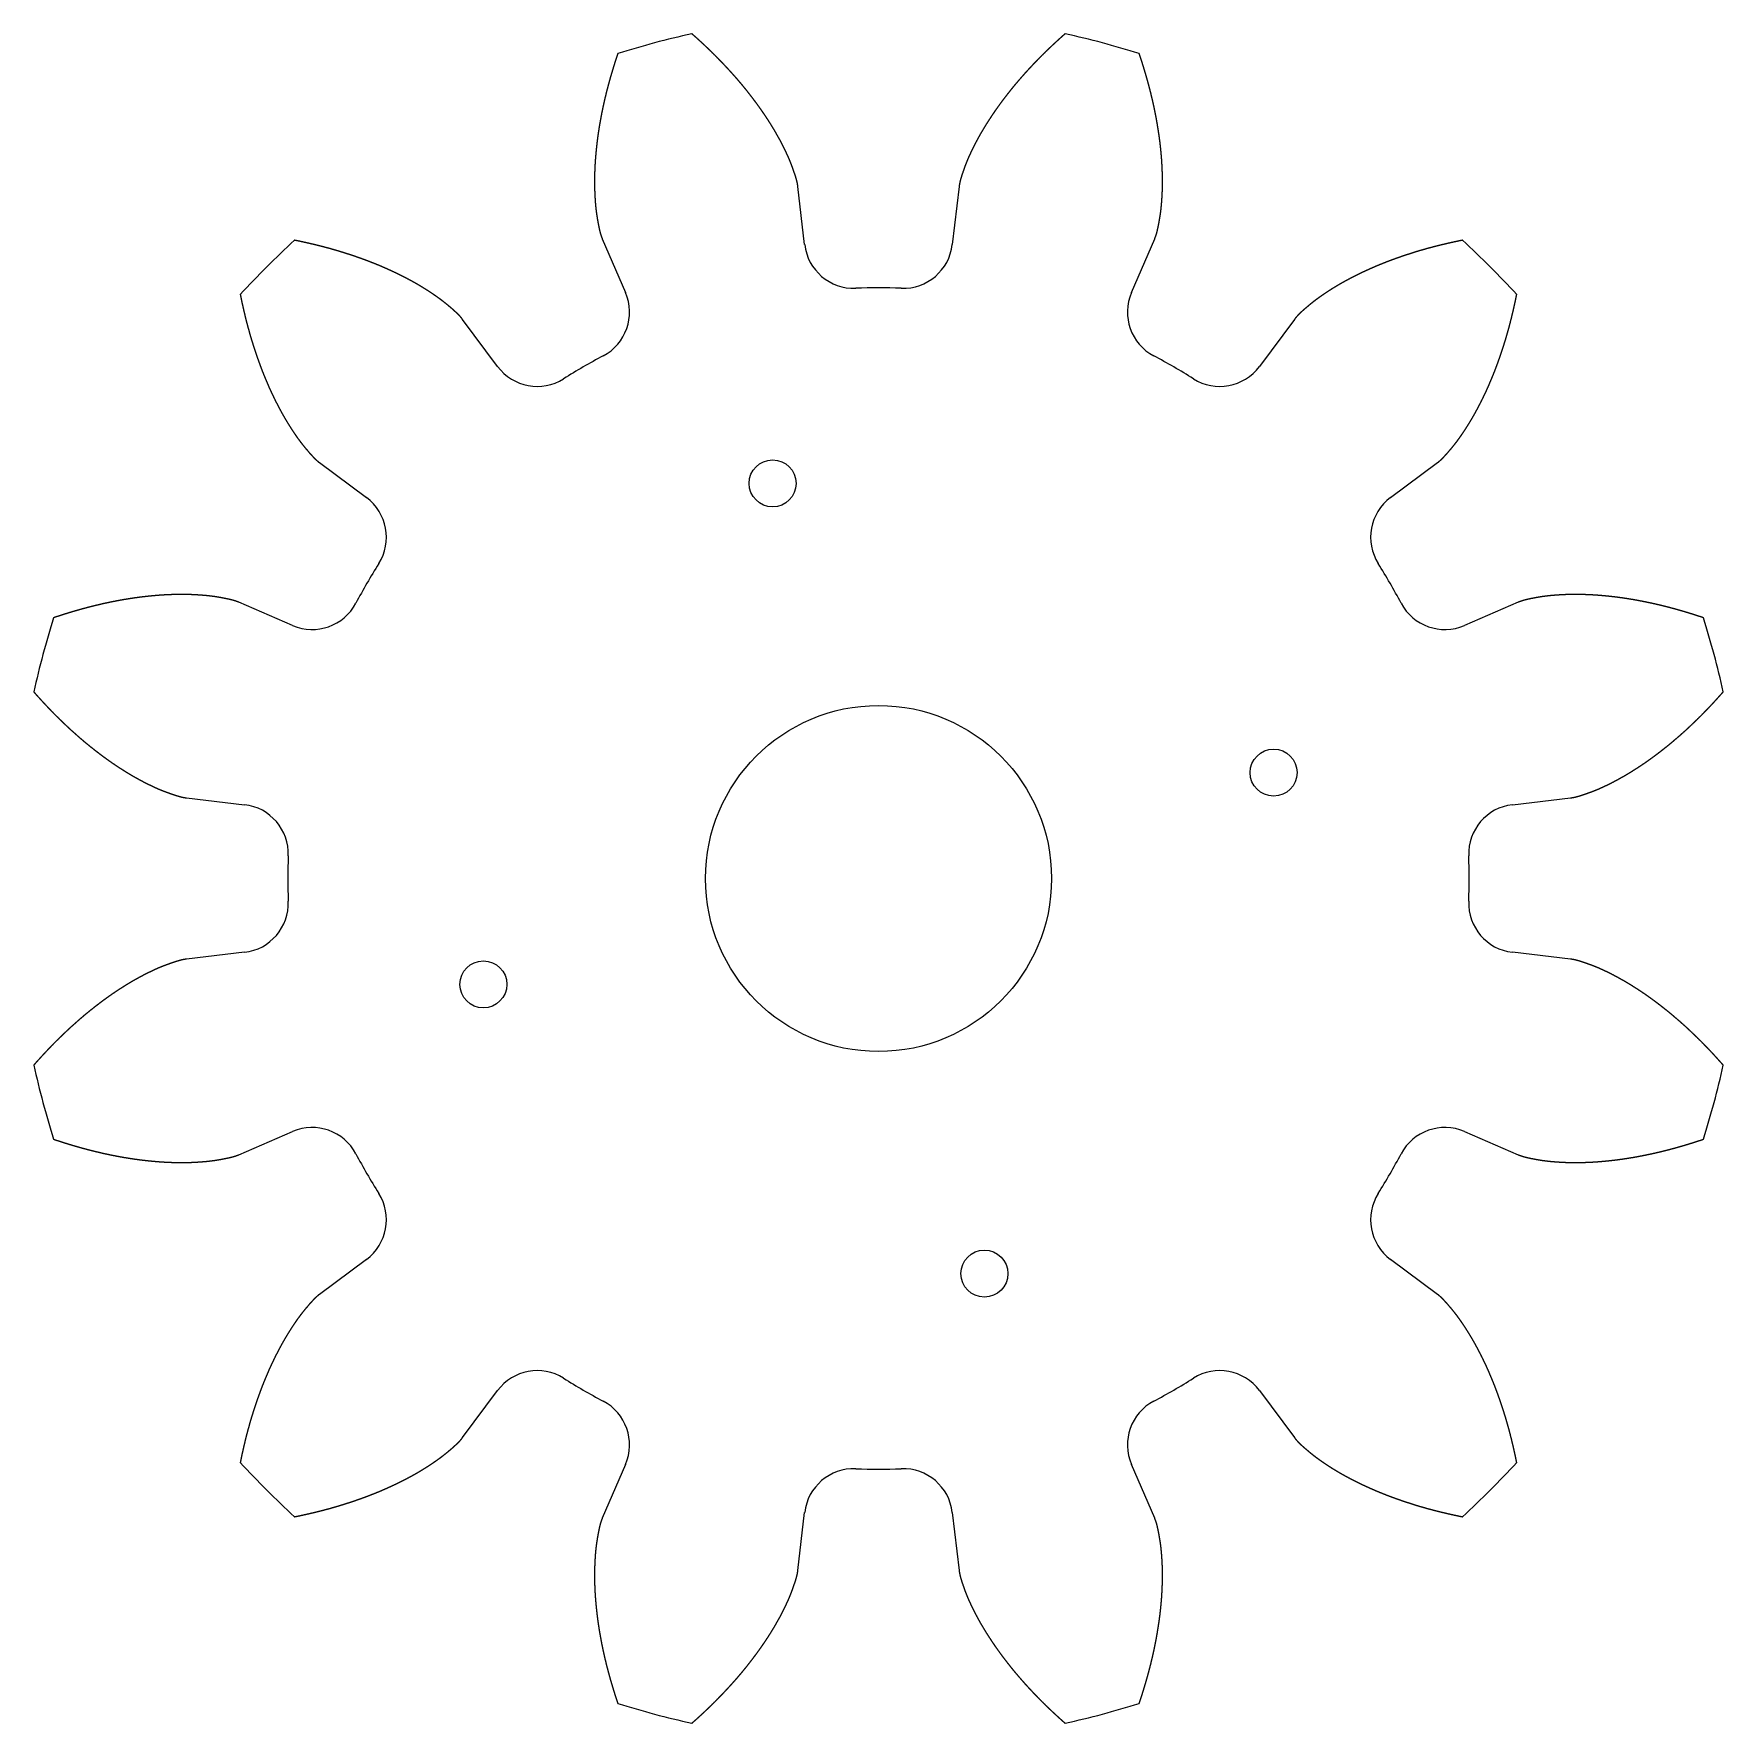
# Model space of a CAD drawing. Header units: millimetres. Extents: x -26.5 to 7.7, y 84.9 to 119.1.
import ezdxf

# ---------------------------------------------------------------- set-up
doc = ezdxf.new("R2010")
doc.units = ezdxf.units.MM
doc.layers.get('0').update_dxf_attribs({"linetype": 'CONTINUOUS'})

msp = doc.modelspace()

# ---------------------------------------------------------------- linework, layer by layer
for p, q in [((-10.872, 114.823), (-11.01, 116.001)), ((-7.747, 116.001), (-7.885, 114.823)), ((-14.966, 114.941), (-14.497, 113.852)), ((-4.26, 113.852), (-3.791, 114.941)), ((-17.083, 112.358), (-17.791, 113.309)), ((-0.965, 113.309), (-1.673, 112.358)), ((-20.687, 110.413), (-19.737, 109.705)), ((0.98, 109.705), (1.931, 110.413)), ((-21.23, 107.118), (-22.319, 107.588)), ((3.562, 107.588), (2.474, 107.118)), ((-23.379, 103.631), (-22.201, 103.493)), ((3.445, 103.493), (4.622, 103.631)), ((-22.201, 100.507), (-23.379, 100.369)), ((4.622, 100.369), (3.445, 100.507)), ((-22.319, 96.412), (-21.23, 96.882)), ((2.474, 96.882), (3.562, 96.412)), ((-19.737, 94.295), (-20.687, 93.587)), ((1.931, 93.587), (0.98, 94.295)), ((-17.791, 90.691), (-17.083, 91.642)), ((-1.673, 91.642), (-0.965, 90.691)), ((-14.497, 90.148), (-14.966, 89.059)), ((-3.791, 89.059), (-4.26, 90.148)), ((-11.01, 87.999), (-10.872, 89.177)), ((-7.885, 89.177), (-7.747, 87.999))]:
    msp.add_line(p, q)
for centre, radius in [((-11.52, 109.993), 0.475), ((-9.378, 102), 3.5), ((-1.385, 104.142), 0.475), ((-17.371, 99.858), 0.475), ((-7.236, 94.007), 0.475)]:
    msp.add_circle(centre, radius)
for centre, radius, start, end in [((-9.378, 102), 17.5, 102.4589, 107.5411), ((-9.378, 102), 17.5, 72.4589, 77.5411), ((-9.378, 102), 17.5, 132.4589, 137.5411), ((-9.378, 102), 17.5, 42.4589, 47.5411), ((-9.878, 114.94), 1, 186.6842, 272.2135), ((-8.878, 114.94), 1, 267.7865, 353.3158), ((-15.415, 113.456), 1, -62.2135, 23.3158), ((-9.378, 102), 11.949, 87.7865, 92.2135), ((-3.342, 113.456), 1, 156.6842, 242.2135), ((-9.378, 102), 11.949, 117.7865, 122.2135), ((-9.378, 102), 11.949, 57.7865, 62.2135), ((-16.281, 112.956), 1, 216.6842, 302.2135), ((-2.475, 112.956), 1, 237.7865, 323.3158), ((-20.334, 108.903), 1, -32.2135, 53.3158), ((1.578, 108.903), 1, 126.6842, 212.2135), ((-9.378, 102), 11.949, 147.7865, 152.2135), ((-9.378, 102), 11.949, 27.7865, 32.2135), ((-20.834, 108.037), 1, 246.6842, 332.2135), ((2.078, 108.037), 1, 207.7865, 293.3158), ((-9.378, 102), 17.5, 162.4589, 167.5411), ((-9.378, 102), 17.5, 12.4589, 17.5411), ((-22.318, 102.5), 1, -2.2135, 83.3158), ((3.561, 102.5), 1, 96.6842, 182.2135), ((-9.378, 102), 11.949, 177.7865, 182.2135), ((-9.378, 102), 11.949, -2.2135, 2.2135), ((-22.318, 101.5), 1, -83.3158, 2.2135), ((3.561, 101.5), 1, 177.7865, 263.3158), ((-9.378, 102), 17.5, 192.4589, 197.5411), ((-9.378, 102), 17.5, 342.4589, 347.5411), ((-20.834, 95.963), 1, 27.7865, 113.3158), ((2.078, 95.963), 1, 66.6842, 152.2135), ((-9.378, 102), 11.949, 207.7865, 212.2135), ((-9.378, 102), 11.949, 327.7865, 332.2135), ((-20.334, 95.097), 1, -53.3158, 32.2135), ((1.578, 95.097), 1, 147.7865, 233.3158), ((-16.281, 91.044), 1, 57.7865, 143.3158), ((-2.475, 91.044), 1, 36.6842, 122.2135), ((-9.378, 102), 11.949, 237.7865, 242.2135), ((-9.378, 102), 11.949, 297.7865, 302.2135), ((-15.415, 90.544), 1, -23.3158, 62.2135), ((-3.342, 90.544), 1, 117.7865, 203.3158), ((-9.378, 102), 17.5, 222.4589, 227.5411), ((-9.878, 89.06), 1, 87.7865, 173.3158), ((-9.378, 102), 11.949, 267.7865, 272.2135), ((-8.878, 89.06), 1, 6.6842, 92.2135), ((-9.378, 102), 17.5, 312.4589, 317.5411), ((-9.378, 102), 17.5, 252.4589, 257.5411), ((-9.378, 102), 17.5, 282.4589, 287.5411)]:
    msp.add_arc(centre, radius, start, end)
for points in [[(-11.01, 116.001), (-11.011, 116.011), (-11.013, 116.031), (-11.018, 116.061), (-11.027, 116.1), (-11.04, 116.149), (-11.054, 116.198), (-11.07, 116.247), (-11.087, 116.295), (-11.104, 116.343), (-11.121, 116.392), (-11.139, 116.44), (-11.157, 116.488), (-11.177, 116.536), (-11.197, 116.583), (-11.218, 116.631), (-11.24, 116.678), (-11.263, 116.725), (-11.286, 116.772), (-11.309, 116.819), (-11.333, 116.866), (-11.357, 116.912), (-11.382, 116.959), (-11.408, 117.005), (-11.434, 117.051), (-11.46, 117.097), (-11.487, 117.143), (-11.515, 117.189), (-11.543, 117.235), (-11.571, 117.28), (-11.6, 117.325), (-11.629, 117.37), (-11.659, 117.415), (-11.689, 117.46), (-11.72, 117.505), (-11.751, 117.55), (-11.782, 117.594), (-11.814, 117.638), (-11.846, 117.682), (-11.879, 117.726), (-11.912, 117.77), (-11.945, 117.814), (-11.979, 117.857), (-12.013, 117.901), (-12.047, 117.944), (-12.082, 117.987), (-12.118, 118.03), (-12.153, 118.073), (-12.189, 118.115), (-12.226, 118.158), (-12.262, 118.2), (-12.299, 118.242), (-12.337, 118.284), (-12.374, 118.326), (-12.413, 118.367), (-12.451, 118.409), (-12.49, 118.45), (-12.529, 118.491), (-12.568, 118.532), (-12.608, 118.573), (-12.648, 118.614), (-12.689, 118.654), (-12.729, 118.694), (-12.77, 118.735), (-12.812, 118.775), (-12.853, 118.814), (-12.895, 118.854), (-12.938, 118.893), (-12.98, 118.933), (-13.023, 118.972), (-13.066, 119.011), (-13.101, 119.042), (-13.127, 119.065), (-13.145, 119.08), (-13.154, 119.088)], [(-5.603, 119.088), (-5.612, 119.08), (-5.629, 119.065), (-5.655, 119.042), (-5.69, 119.011), (-5.733, 118.972), (-5.776, 118.933), (-5.819, 118.893), (-5.861, 118.854), (-5.903, 118.814), (-5.945, 118.775), (-5.986, 118.735), (-6.027, 118.694), (-6.068, 118.654), (-6.108, 118.614), (-6.148, 118.573), (-6.188, 118.532), (-6.228, 118.491), (-6.267, 118.45), (-6.305, 118.409), (-6.344, 118.367), (-6.382, 118.326), (-6.42, 118.284), (-6.457, 118.242), (-6.494, 118.2), (-6.531, 118.158), (-6.567, 118.115), (-6.603, 118.073), (-6.639, 118.03), (-6.674, 117.987), (-6.709, 117.944), (-6.743, 117.901), (-6.778, 117.857), (-6.811, 117.814), (-6.845, 117.77), (-6.878, 117.726), (-6.91, 117.682), (-6.943, 117.638), (-6.974, 117.594), (-7.006, 117.55), (-7.037, 117.505), (-7.067, 117.46), (-7.097, 117.415), (-7.127, 117.37), (-7.156, 117.325), (-7.185, 117.28), (-7.214, 117.235), (-7.242, 117.189), (-7.269, 117.143), (-7.296, 117.097), (-7.323, 117.051), (-7.349, 117.005), (-7.374, 116.959), (-7.399, 116.912), (-7.423, 116.866), (-7.447, 116.819), (-7.471, 116.772), (-7.494, 116.725), (-7.516, 116.678), (-7.538, 116.631), (-7.559, 116.583), (-7.58, 116.536), (-7.599, 116.488), (-7.618, 116.44), (-7.636, 116.392), (-7.653, 116.343), (-7.67, 116.295), (-7.686, 116.247), (-7.702, 116.198), (-7.717, 116.149), (-7.73, 116.1), (-7.738, 116.061), (-7.743, 116.031), (-7.746, 116.011), (-7.747, 116.001)], [(-14.653, 118.686), (-14.656, 118.675), (-14.664, 118.653), (-14.675, 118.62), (-14.69, 118.576), (-14.708, 118.52), (-14.725, 118.465), (-14.742, 118.41), (-14.759, 118.354), (-14.776, 118.299), (-14.792, 118.244), (-14.808, 118.189), (-14.823, 118.133), (-14.839, 118.078), (-14.853, 118.023), (-14.868, 117.968), (-14.882, 117.912), (-14.895, 117.857), (-14.909, 117.802), (-14.922, 117.747), (-14.934, 117.692), (-14.946, 117.637), (-14.958, 117.582), (-14.97, 117.527), (-14.981, 117.472), (-14.991, 117.417), (-15.001, 117.362), (-15.011, 117.307), (-15.021, 117.252), (-15.03, 117.197), (-15.039, 117.143), (-15.047, 117.088), (-15.055, 117.033), (-15.062, 116.979), (-15.069, 116.924), (-15.076, 116.87), (-15.082, 116.815), (-15.088, 116.761), (-15.093, 116.707), (-15.098, 116.653), (-15.103, 116.598), (-15.107, 116.544), (-15.111, 116.491), (-15.114, 116.437), (-15.117, 116.383), (-15.119, 116.329), (-15.121, 116.276), (-15.122, 116.222), (-15.123, 116.169), (-15.124, 116.116), (-15.124, 116.063), (-15.123, 116.01), (-15.122, 115.957), (-15.12, 115.904), (-15.118, 115.851), (-15.116, 115.799), (-15.112, 115.747), (-15.109, 115.695), (-15.105, 115.642), (-15.1, 115.591), (-15.094, 115.539), (-15.088, 115.488), (-15.081, 115.436), (-15.073, 115.385), (-15.065, 115.335), (-15.056, 115.284), (-15.046, 115.234), (-15.036, 115.184), (-15.026, 115.134), (-15.014, 115.084), (-15.001, 115.035), (-14.988, 114.997), (-14.978, 114.969), (-14.97, 114.95), (-14.966, 114.941)], [(-3.791, 114.941), (-3.787, 114.95), (-3.779, 114.969), (-3.768, 114.997), (-3.756, 115.035), (-3.742, 115.084), (-3.731, 115.134), (-3.72, 115.184), (-3.71, 115.234), (-3.701, 115.284), (-3.692, 115.335), (-3.683, 115.385), (-3.675, 115.436), (-3.668, 115.488), (-3.662, 115.539), (-3.657, 115.591), (-3.652, 115.642), (-3.648, 115.695), (-3.644, 115.747), (-3.641, 115.799), (-3.638, 115.851), (-3.636, 115.904), (-3.634, 115.957), (-3.633, 116.01), (-3.633, 116.063), (-3.633, 116.116), (-3.633, 116.169), (-3.634, 116.222), (-3.636, 116.276), (-3.637, 116.329), (-3.64, 116.383), (-3.642, 116.437), (-3.646, 116.491), (-3.649, 116.544), (-3.653, 116.598), (-3.658, 116.653), (-3.663, 116.707), (-3.668, 116.761), (-3.674, 116.815), (-3.68, 116.87), (-3.687, 116.924), (-3.694, 116.979), (-3.702, 117.033), (-3.71, 117.088), (-3.718, 117.143), (-3.727, 117.197), (-3.736, 117.252), (-3.745, 117.307), (-3.755, 117.362), (-3.765, 117.417), (-3.776, 117.472), (-3.787, 117.527), (-3.798, 117.582), (-3.81, 117.637), (-3.822, 117.692), (-3.835, 117.747), (-3.848, 117.802), (-3.861, 117.857), (-3.875, 117.912), (-3.889, 117.968), (-3.903, 118.023), (-3.918, 118.078), (-3.933, 118.133), (-3.949, 118.189), (-3.964, 118.244), (-3.981, 118.299), (-3.997, 118.354), (-4.014, 118.41), (-4.031, 118.465), (-4.049, 118.52), (-4.067, 118.576), (-4.082, 118.62), (-4.093, 118.653), (-4.1, 118.675), (-4.104, 118.686)], [(-17.791, 113.309), (-17.797, 113.317), (-17.81, 113.333), (-17.829, 113.357), (-17.856, 113.387), (-17.892, 113.423), (-17.929, 113.458), (-17.967, 113.492), (-18.005, 113.526), (-18.044, 113.559), (-18.083, 113.592), (-18.123, 113.625), (-18.163, 113.657), (-18.204, 113.689), (-18.245, 113.72), (-18.287, 113.75), (-18.33, 113.78), (-18.373, 113.81), (-18.416, 113.839), (-18.46, 113.868), (-18.504, 113.897), (-18.548, 113.925), (-18.593, 113.953), (-18.638, 113.98), (-18.684, 114.007), (-18.73, 114.034), (-18.776, 114.06), (-18.823, 114.086), (-18.87, 114.111), (-18.917, 114.136), (-18.965, 114.161), (-19.013, 114.186), (-19.061, 114.21), (-19.11, 114.234), (-19.159, 114.257), (-19.208, 114.28), (-19.257, 114.303), (-19.307, 114.325), (-19.357, 114.347), (-19.407, 114.369), (-19.457, 114.391), (-19.508, 114.412), (-19.559, 114.433), (-19.61, 114.453), (-19.662, 114.473), (-19.714, 114.493), (-19.766, 114.513), (-19.818, 114.532), (-19.87, 114.551), (-19.923, 114.569), (-19.976, 114.588), (-20.029, 114.606), (-20.082, 114.623), (-20.136, 114.64), (-20.19, 114.657), (-20.244, 114.674), (-20.298, 114.691), (-20.352, 114.707), (-20.407, 114.722), (-20.462, 114.738), (-20.517, 114.753), (-20.572, 114.768), (-20.628, 114.782), (-20.683, 114.797), (-20.739, 114.81), (-20.795, 114.824), (-20.851, 114.837), (-20.907, 114.85), (-20.964, 114.863), (-21.021, 114.876), (-21.077, 114.888), (-21.123, 114.897), (-21.157, 114.904), (-21.18, 114.909), (-21.192, 114.911)], [(2.435, 114.911), (2.424, 114.909), (2.401, 114.904), (2.367, 114.897), (2.321, 114.888), (2.264, 114.876), (2.207, 114.863), (2.151, 114.85), (2.095, 114.837), (2.038, 114.824), (1.982, 114.81), (1.927, 114.797), (1.871, 114.782), (1.816, 114.768), (1.76, 114.753), (1.705, 114.738), (1.651, 114.722), (1.596, 114.707), (1.542, 114.691), (1.487, 114.674), (1.433, 114.657), (1.38, 114.64), (1.326, 114.623), (1.273, 114.606), (1.219, 114.588), (1.167, 114.569), (1.114, 114.551), (1.061, 114.532), (1.009, 114.513), (0.957, 114.493), (0.905, 114.473), (0.854, 114.453), (0.803, 114.433), (0.752, 114.412), (0.701, 114.391), (0.65, 114.369), (0.6, 114.347), (0.55, 114.325), (0.501, 114.303), (0.451, 114.28), (0.402, 114.257), (0.353, 114.234), (0.305, 114.21), (0.256, 114.186), (0.209, 114.161), (0.161, 114.136), (0.114, 114.111), (0.067, 114.086), (0.02, 114.06), (-0.026, 114.034), (-0.072, 114.007), (-0.118, 113.98), (-0.163, 113.953), (-0.208, 113.925), (-0.252, 113.897), (-0.297, 113.868), (-0.34, 113.839), (-0.384, 113.81), (-0.427, 113.78), (-0.469, 113.75), (-0.511, 113.72), (-0.553, 113.689), (-0.594, 113.657), (-0.634, 113.625), (-0.673, 113.592), (-0.712, 113.559), (-0.751, 113.526), (-0.79, 113.492), (-0.828, 113.458), (-0.865, 113.423), (-0.9, 113.387), (-0.927, 113.357), (-0.947, 113.333), (-0.959, 113.317), (-0.965, 113.309)], [(-22.289, 113.814), (-22.287, 113.802), (-22.282, 113.779), (-22.275, 113.745), (-22.266, 113.699), (-22.254, 113.642), (-22.241, 113.586), (-22.229, 113.529), (-22.216, 113.473), (-22.202, 113.417), (-22.189, 113.361), (-22.175, 113.305), (-22.161, 113.249), (-22.146, 113.194), (-22.131, 113.139), (-22.116, 113.084), (-22.101, 113.029), (-22.085, 112.974), (-22.069, 112.92), (-22.052, 112.866), (-22.036, 112.812), (-22.019, 112.758), (-22.001, 112.704), (-21.984, 112.651), (-21.966, 112.598), (-21.948, 112.545), (-21.929, 112.492), (-21.91, 112.44), (-21.891, 112.387), (-21.871, 112.335), (-21.852, 112.284), (-21.831, 112.232), (-21.811, 112.181), (-21.79, 112.13), (-21.769, 112.079), (-21.747, 112.029), (-21.726, 111.978), (-21.704, 111.928), (-21.681, 111.879), (-21.658, 111.829), (-21.635, 111.78), (-21.612, 111.731), (-21.588, 111.683), (-21.564, 111.635), (-21.539, 111.587), (-21.515, 111.539), (-21.489, 111.492), (-21.464, 111.445), (-21.438, 111.398), (-21.412, 111.352), (-21.385, 111.306), (-21.358, 111.26), (-21.331, 111.215), (-21.303, 111.17), (-21.275, 111.126), (-21.246, 111.082), (-21.217, 111.038), (-21.188, 110.995), (-21.159, 110.952), (-21.129, 110.909), (-21.098, 110.867), (-21.067, 110.826), (-21.035, 110.785), (-21.003, 110.745), (-20.97, 110.705), (-20.937, 110.666), (-20.904, 110.627), (-20.87, 110.589), (-20.836, 110.551), (-20.801, 110.514), (-20.765, 110.478), (-20.735, 110.451), (-20.712, 110.432), (-20.696, 110.419), (-20.687, 110.413)], [(1.931, 110.413), (1.939, 110.419), (1.955, 110.432), (1.979, 110.451), (2.009, 110.478), (2.045, 110.514), (2.079, 110.551), (2.114, 110.589), (2.147, 110.627), (2.181, 110.666), (2.214, 110.705), (2.247, 110.745), (2.279, 110.785), (2.311, 110.826), (2.342, 110.867), (2.372, 110.909), (2.402, 110.952), (2.432, 110.995), (2.461, 111.038), (2.49, 111.082), (2.518, 111.126), (2.547, 111.17), (2.574, 111.215), (2.602, 111.26), (2.629, 111.306), (2.655, 111.352), (2.682, 111.398), (2.707, 111.445), (2.733, 111.492), (2.758, 111.539), (2.783, 111.587), (2.807, 111.635), (2.832, 111.683), (2.855, 111.731), (2.879, 111.78), (2.902, 111.829), (2.925, 111.879), (2.947, 111.928), (2.969, 111.978), (2.991, 112.029), (3.012, 112.079), (3.034, 112.13), (3.054, 112.181), (3.075, 112.232), (3.095, 112.284), (3.115, 112.335), (3.134, 112.387), (3.154, 112.44), (3.173, 112.492), (3.191, 112.545), (3.209, 112.598), (3.227, 112.651), (3.245, 112.704), (3.262, 112.758), (3.279, 112.812), (3.296, 112.866), (3.312, 112.92), (3.328, 112.974), (3.344, 113.029), (3.36, 113.084), (3.375, 113.139), (3.39, 113.194), (3.404, 113.249), (3.418, 113.305), (3.432, 113.361), (3.446, 113.417), (3.459, 113.473), (3.472, 113.529), (3.485, 113.586), (3.497, 113.642), (3.509, 113.699), (3.519, 113.745), (3.526, 113.779), (3.53, 113.802), (3.533, 113.814)], [(-22.319, 107.588), (-22.328, 107.592), (-22.347, 107.599), (-22.375, 107.61), (-22.414, 107.622), (-22.463, 107.636), (-22.512, 107.647), (-22.562, 107.658), (-22.612, 107.668), (-22.663, 107.677), (-22.713, 107.687), (-22.764, 107.695), (-22.815, 107.703), (-22.866, 107.71), (-22.917, 107.716), (-22.969, 107.722), (-23.021, 107.726), (-23.073, 107.73), (-23.125, 107.734), (-23.177, 107.737), (-23.23, 107.74), (-23.282, 107.742), (-23.335, 107.744), (-23.388, 107.745), (-23.441, 107.745), (-23.494, 107.745), (-23.547, 107.745), (-23.601, 107.744), (-23.654, 107.743), (-23.708, 107.741), (-23.761, 107.738), (-23.815, 107.736), (-23.869, 107.733), (-23.923, 107.729), (-23.977, 107.725), (-24.031, 107.72), (-24.085, 107.715), (-24.139, 107.71), (-24.194, 107.704), (-24.248, 107.698), (-24.302, 107.691), (-24.357, 107.684), (-24.411, 107.677), (-24.466, 107.669), (-24.521, 107.66), (-24.575, 107.652), (-24.63, 107.643), (-24.685, 107.633), (-24.74, 107.623), (-24.795, 107.613), (-24.85, 107.602), (-24.905, 107.591), (-24.96, 107.58), (-25.015, 107.568), (-25.07, 107.556), (-25.125, 107.543), (-25.18, 107.53), (-25.235, 107.517), (-25.291, 107.503), (-25.346, 107.489), (-25.401, 107.475), (-25.456, 107.46), (-25.512, 107.445), (-25.567, 107.43), (-25.622, 107.414), (-25.677, 107.398), (-25.733, 107.381), (-25.788, 107.364), (-25.843, 107.347), (-25.899, 107.329), (-25.954, 107.311), (-25.998, 107.297), (-26.031, 107.286), (-26.053, 107.278), (-26.064, 107.274)], [(7.308, 107.274), (7.297, 107.278), (7.275, 107.286), (7.242, 107.297), (7.197, 107.311), (7.142, 107.329), (7.087, 107.347), (7.032, 107.364), (6.976, 107.381), (6.921, 107.398), (6.866, 107.414), (6.81, 107.43), (6.755, 107.445), (6.7, 107.46), (6.645, 107.475), (6.589, 107.489), (6.534, 107.503), (6.479, 107.517), (6.424, 107.53), (6.369, 107.543), (6.314, 107.556), (6.258, 107.568), (6.203, 107.58), (6.148, 107.591), (6.093, 107.602), (6.038, 107.613), (5.984, 107.623), (5.929, 107.633), (5.874, 107.643), (5.819, 107.652), (5.764, 107.66), (5.71, 107.669), (5.655, 107.677), (5.6, 107.684), (5.546, 107.691), (5.491, 107.698), (5.437, 107.704), (5.383, 107.71), (5.329, 107.715), (5.274, 107.72), (5.22, 107.725), (5.166, 107.729), (5.112, 107.733), (5.059, 107.736), (5.005, 107.738), (4.951, 107.741), (4.898, 107.743), (4.844, 107.744), (4.791, 107.745), (4.738, 107.745), (4.684, 107.745), (4.631, 107.745), (4.579, 107.744), (4.526, 107.742), (4.473, 107.74), (4.421, 107.737), (4.368, 107.734), (4.316, 107.73), (4.264, 107.726), (4.212, 107.722), (4.161, 107.716), (4.109, 107.71), (4.058, 107.703), (4.007, 107.695), (3.957, 107.687), (3.906, 107.677), (3.856, 107.668), (3.806, 107.658), (3.756, 107.647), (3.706, 107.636), (3.657, 107.622), (3.619, 107.61), (3.59, 107.599), (3.572, 107.592), (3.562, 107.588)], [(-26.466, 105.775), (-26.458, 105.767), (-26.443, 105.749), (-26.42, 105.723), (-26.389, 105.688), (-26.35, 105.645), (-26.311, 105.602), (-26.272, 105.559), (-26.232, 105.517), (-26.193, 105.475), (-26.153, 105.433), (-26.113, 105.392), (-26.073, 105.351), (-26.032, 105.31), (-25.992, 105.27), (-25.951, 105.23), (-25.911, 105.19), (-25.87, 105.151), (-25.828, 105.112), (-25.787, 105.073), (-25.746, 105.034), (-25.704, 104.996), (-25.662, 104.959), (-25.62, 104.921), (-25.578, 104.884), (-25.536, 104.847), (-25.494, 104.811), (-25.451, 104.775), (-25.408, 104.739), (-25.365, 104.704), (-25.322, 104.669), (-25.279, 104.635), (-25.236, 104.601), (-25.192, 104.567), (-25.148, 104.533), (-25.105, 104.5), (-25.061, 104.468), (-25.017, 104.436), (-24.972, 104.404), (-24.928, 104.372), (-24.883, 104.341), (-24.839, 104.311), (-24.794, 104.281), (-24.749, 104.251), (-24.703, 104.222), (-24.658, 104.193), (-24.613, 104.165), (-24.567, 104.137), (-24.521, 104.109), (-24.476, 104.082), (-24.43, 104.056), (-24.383, 104.03), (-24.337, 104.004), (-24.291, 103.979), (-24.244, 103.955), (-24.197, 103.931), (-24.15, 103.907), (-24.103, 103.885), (-24.056, 103.862), (-24.009, 103.84), (-23.961, 103.819), (-23.914, 103.799), (-23.866, 103.779), (-23.818, 103.761), (-23.77, 103.743), (-23.722, 103.725), (-23.673, 103.709), (-23.625, 103.692), (-23.576, 103.676), (-23.528, 103.662), (-23.479, 103.649), (-23.439, 103.64), (-23.409, 103.635), (-23.389, 103.633), (-23.379, 103.631)], [(4.622, 103.631), (4.633, 103.633), (4.653, 103.635), (4.683, 103.64), (4.722, 103.649), (4.771, 103.662), (4.82, 103.676), (4.868, 103.692), (4.917, 103.709), (4.965, 103.725), (5.013, 103.743), (5.062, 103.761), (5.11, 103.779), (5.157, 103.799), (5.205, 103.819), (5.252, 103.84), (5.3, 103.862), (5.347, 103.885), (5.394, 103.907), (5.441, 103.931), (5.487, 103.955), (5.534, 103.979), (5.581, 104.004), (5.627, 104.03), (5.673, 104.056), (5.719, 104.082), (5.765, 104.109), (5.811, 104.137), (5.856, 104.165), (5.902, 104.193), (5.947, 104.222), (5.992, 104.251), (6.037, 104.281), (6.082, 104.311), (6.127, 104.341), (6.171, 104.372), (6.216, 104.404), (6.26, 104.436), (6.304, 104.468), (6.348, 104.5), (6.392, 104.533), (6.436, 104.567), (6.479, 104.601), (6.523, 104.635), (6.566, 104.669), (6.609, 104.704), (6.652, 104.739), (6.694, 104.775), (6.737, 104.811), (6.779, 104.847), (6.822, 104.884), (6.864, 104.921), (6.906, 104.959), (6.948, 104.996), (6.989, 105.034), (7.031, 105.073), (7.072, 105.112), (7.113, 105.151), (7.154, 105.19), (7.195, 105.23), (7.235, 105.27), (7.276, 105.31), (7.316, 105.351), (7.356, 105.392), (7.396, 105.433), (7.436, 105.475), (7.476, 105.517), (7.515, 105.559), (7.554, 105.602), (7.594, 105.645), (7.632, 105.688), (7.663, 105.723), (7.687, 105.749), (7.702, 105.767), (7.71, 105.775)], [(-23.379, 100.369), (-23.389, 100.367), (-23.409, 100.365), (-23.439, 100.36), (-23.479, 100.351), (-23.528, 100.338), (-23.576, 100.324), (-23.625, 100.308), (-23.673, 100.291), (-23.722, 100.275), (-23.77, 100.257), (-23.818, 100.239), (-23.866, 100.221), (-23.914, 100.201), (-23.961, 100.181), (-24.009, 100.16), (-24.056, 100.138), (-24.103, 100.115), (-24.15, 100.093), (-24.197, 100.069), (-24.244, 100.045), (-24.291, 100.021), (-24.337, 99.996), (-24.383, 99.97), (-24.43, 99.944), (-24.476, 99.918), (-24.521, 99.891), (-24.567, 99.863), (-24.613, 99.835), (-24.658, 99.807), (-24.703, 99.778), (-24.749, 99.749), (-24.794, 99.719), (-24.839, 99.689), (-24.883, 99.659), (-24.928, 99.628), (-24.972, 99.596), (-25.017, 99.564), (-25.061, 99.532), (-25.105, 99.5), (-25.148, 99.467), (-25.192, 99.433), (-25.236, 99.399), (-25.279, 99.365), (-25.322, 99.331), (-25.365, 99.296), (-25.408, 99.261), (-25.451, 99.225), (-25.494, 99.189), (-25.536, 99.153), (-25.578, 99.116), (-25.62, 99.079), (-25.662, 99.041), (-25.704, 99.004), (-25.746, 98.966), (-25.787, 98.927), (-25.828, 98.888), (-25.87, 98.849), (-25.911, 98.81), (-25.951, 98.77), (-25.992, 98.73), (-26.032, 98.69), (-26.073, 98.649), (-26.113, 98.608), (-26.153, 98.567), (-26.193, 98.525), (-26.232, 98.483), (-26.272, 98.441), (-26.311, 98.398), (-26.35, 98.355), (-26.389, 98.312), (-26.42, 98.277), (-26.443, 98.251), (-26.458, 98.233), (-26.466, 98.225)], [(7.71, 98.225), (7.702, 98.233), (7.687, 98.251), (7.663, 98.277), (7.632, 98.312), (7.594, 98.355), (7.554, 98.398), (7.515, 98.441), (7.476, 98.483), (7.436, 98.525), (7.396, 98.567), (7.356, 98.608), (7.316, 98.649), (7.276, 98.69), (7.235, 98.73), (7.195, 98.77), (7.154, 98.81), (7.113, 98.849), (7.072, 98.888), (7.031, 98.927), (6.989, 98.966), (6.948, 99.004), (6.906, 99.041), (6.864, 99.079), (6.822, 99.116), (6.779, 99.153), (6.737, 99.189), (6.694, 99.225), (6.652, 99.261), (6.609, 99.296), (6.566, 99.331), (6.523, 99.365), (6.479, 99.399), (6.436, 99.433), (6.392, 99.467), (6.348, 99.5), (6.304, 99.532), (6.26, 99.564), (6.216, 99.596), (6.171, 99.628), (6.127, 99.659), (6.082, 99.689), (6.037, 99.719), (5.992, 99.749), (5.947, 99.778), (5.902, 99.807), (5.856, 99.835), (5.811, 99.863), (5.765, 99.891), (5.719, 99.918), (5.673, 99.944), (5.627, 99.97), (5.581, 99.996), (5.534, 100.021), (5.487, 100.045), (5.441, 100.069), (5.394, 100.093), (5.347, 100.115), (5.3, 100.138), (5.252, 100.16), (5.205, 100.181), (5.157, 100.201), (5.11, 100.221), (5.062, 100.239), (5.013, 100.257), (4.965, 100.275), (4.917, 100.291), (4.868, 100.308), (4.82, 100.324), (4.771, 100.338), (4.722, 100.351), (4.683, 100.36), (4.653, 100.365), (4.633, 100.367), (4.622, 100.369)], [(-26.064, 96.726), (-26.053, 96.722), (-26.031, 96.714), (-25.998, 96.703), (-25.954, 96.689), (-25.899, 96.671), (-25.843, 96.653), (-25.788, 96.636), (-25.733, 96.619), (-25.677, 96.602), (-25.622, 96.586), (-25.567, 96.57), (-25.512, 96.555), (-25.456, 96.54), (-25.401, 96.525), (-25.346, 96.511), (-25.291, 96.497), (-25.235, 96.483), (-25.18, 96.47), (-25.125, 96.457), (-25.07, 96.444), (-25.015, 96.432), (-24.96, 96.42), (-24.905, 96.409), (-24.85, 96.398), (-24.795, 96.387), (-24.74, 96.377), (-24.685, 96.367), (-24.63, 96.357), (-24.575, 96.348), (-24.521, 96.34), (-24.466, 96.331), (-24.411, 96.323), (-24.357, 96.316), (-24.302, 96.309), (-24.248, 96.302), (-24.194, 96.296), (-24.139, 96.29), (-24.085, 96.285), (-24.031, 96.28), (-23.977, 96.275), (-23.923, 96.271), (-23.869, 96.267), (-23.815, 96.264), (-23.761, 96.262), (-23.708, 96.259), (-23.654, 96.257), (-23.601, 96.256), (-23.547, 96.255), (-23.494, 96.255), (-23.441, 96.255), (-23.388, 96.255), (-23.335, 96.256), (-23.282, 96.258), (-23.23, 96.26), (-23.177, 96.263), (-23.125, 96.266), (-23.073, 96.27), (-23.021, 96.274), (-22.969, 96.278), (-22.917, 96.284), (-22.866, 96.29), (-22.815, 96.297), (-22.764, 96.305), (-22.713, 96.313), (-22.663, 96.323), (-22.612, 96.332), (-22.562, 96.342), (-22.512, 96.353), (-22.463, 96.364), (-22.414, 96.378), (-22.375, 96.39), (-22.347, 96.401), (-22.328, 96.408), (-22.319, 96.412)], [(3.562, 96.412), (3.572, 96.408), (3.59, 96.401), (3.619, 96.39), (3.657, 96.378), (3.706, 96.364), (3.756, 96.353), (3.806, 96.342), (3.856, 96.332), (3.906, 96.323), (3.957, 96.313), (4.007, 96.305), (4.058, 96.297), (4.109, 96.29), (4.161, 96.284), (4.212, 96.278), (4.264, 96.274), (4.316, 96.27), (4.368, 96.266), (4.421, 96.263), (4.473, 96.26), (4.526, 96.258), (4.579, 96.256), (4.631, 96.255), (4.684, 96.255), (4.738, 96.255), (4.791, 96.255), (4.844, 96.256), (4.898, 96.257), (4.951, 96.259), (5.005, 96.262), (5.059, 96.264), (5.112, 96.267), (5.166, 96.271), (5.22, 96.275), (5.274, 96.28), (5.329, 96.285), (5.383, 96.29), (5.437, 96.296), (5.491, 96.302), (5.546, 96.309), (5.6, 96.316), (5.655, 96.323), (5.71, 96.331), (5.764, 96.34), (5.819, 96.348), (5.874, 96.357), (5.929, 96.367), (5.984, 96.377), (6.038, 96.387), (6.093, 96.398), (6.148, 96.409), (6.203, 96.42), (6.258, 96.432), (6.314, 96.444), (6.369, 96.457), (6.424, 96.47), (6.479, 96.483), (6.534, 96.497), (6.589, 96.511), (6.645, 96.525), (6.7, 96.54), (6.755, 96.555), (6.81, 96.57), (6.866, 96.586), (6.921, 96.602), (6.976, 96.619), (7.032, 96.636), (7.087, 96.653), (7.142, 96.671), (7.197, 96.689), (7.242, 96.703), (7.275, 96.714), (7.297, 96.722), (7.308, 96.726)], [(-20.687, 93.587), (-20.696, 93.581), (-20.712, 93.568), (-20.735, 93.549), (-20.765, 93.522), (-20.801, 93.486), (-20.836, 93.449), (-20.87, 93.411), (-20.904, 93.373), (-20.937, 93.334), (-20.97, 93.295), (-21.003, 93.255), (-21.035, 93.215), (-21.067, 93.174), (-21.098, 93.133), (-21.129, 93.091), (-21.159, 93.048), (-21.188, 93.005), (-21.217, 92.962), (-21.246, 92.918), (-21.275, 92.874), (-21.303, 92.83), (-21.331, 92.785), (-21.358, 92.74), (-21.385, 92.694), (-21.412, 92.648), (-21.438, 92.602), (-21.464, 92.555), (-21.489, 92.508), (-21.515, 92.461), (-21.539, 92.413), (-21.564, 92.365), (-21.588, 92.317), (-21.612, 92.269), (-21.635, 92.22), (-21.658, 92.171), (-21.681, 92.121), (-21.704, 92.072), (-21.726, 92.022), (-21.747, 91.971), (-21.769, 91.921), (-21.79, 91.87), (-21.811, 91.819), (-21.831, 91.768), (-21.852, 91.716), (-21.871, 91.665), (-21.891, 91.613), (-21.91, 91.56), (-21.929, 91.508), (-21.948, 91.455), (-21.966, 91.402), (-21.984, 91.349), (-22.001, 91.296), (-22.019, 91.242), (-22.036, 91.188), (-22.052, 91.134), (-22.069, 91.08), (-22.085, 91.026), (-22.101, 90.971), (-22.116, 90.916), (-22.131, 90.861), (-22.146, 90.806), (-22.161, 90.751), (-22.175, 90.695), (-22.189, 90.639), (-22.202, 90.583), (-22.216, 90.527), (-22.229, 90.471), (-22.241, 90.414), (-22.254, 90.358), (-22.266, 90.301), (-22.275, 90.255), (-22.282, 90.221), (-22.287, 90.198), (-22.289, 90.186)], [(3.533, 90.186), (3.53, 90.198), (3.526, 90.221), (3.519, 90.255), (3.509, 90.301), (3.497, 90.358), (3.485, 90.414), (3.472, 90.471), (3.459, 90.527), (3.446, 90.583), (3.432, 90.639), (3.418, 90.695), (3.404, 90.751), (3.39, 90.806), (3.375, 90.861), (3.36, 90.916), (3.344, 90.971), (3.328, 91.026), (3.312, 91.08), (3.296, 91.134), (3.279, 91.188), (3.262, 91.242), (3.245, 91.296), (3.227, 91.349), (3.209, 91.402), (3.191, 91.455), (3.173, 91.508), (3.154, 91.56), (3.134, 91.613), (3.115, 91.665), (3.095, 91.716), (3.075, 91.768), (3.054, 91.819), (3.034, 91.87), (3.012, 91.921), (2.991, 91.971), (2.969, 92.022), (2.947, 92.072), (2.925, 92.121), (2.902, 92.171), (2.879, 92.22), (2.855, 92.269), (2.832, 92.317), (2.807, 92.365), (2.783, 92.413), (2.758, 92.461), (2.733, 92.508), (2.707, 92.555), (2.682, 92.602), (2.655, 92.648), (2.629, 92.694), (2.602, 92.74), (2.574, 92.785), (2.547, 92.83), (2.518, 92.874), (2.49, 92.918), (2.461, 92.962), (2.432, 93.005), (2.402, 93.048), (2.372, 93.091), (2.342, 93.133), (2.311, 93.174), (2.279, 93.215), (2.247, 93.255), (2.214, 93.295), (2.181, 93.334), (2.147, 93.373), (2.114, 93.411), (2.079, 93.449), (2.045, 93.486), (2.009, 93.522), (1.979, 93.549), (1.955, 93.568), (1.939, 93.581), (1.931, 93.587)], [(-21.192, 89.089), (-21.18, 89.091), (-21.157, 89.096), (-21.123, 89.103), (-21.077, 89.112), (-21.021, 89.124), (-20.964, 89.137), (-20.907, 89.15), (-20.851, 89.163), (-20.795, 89.176), (-20.739, 89.19), (-20.683, 89.203), (-20.628, 89.218), (-20.572, 89.232), (-20.517, 89.247), (-20.462, 89.262), (-20.407, 89.278), (-20.352, 89.293), (-20.298, 89.309), (-20.244, 89.326), (-20.19, 89.343), (-20.136, 89.36), (-20.082, 89.377), (-20.029, 89.394), (-19.976, 89.412), (-19.923, 89.431), (-19.87, 89.449), (-19.818, 89.468), (-19.766, 89.487), (-19.714, 89.507), (-19.662, 89.527), (-19.61, 89.547), (-19.559, 89.567), (-19.508, 89.588), (-19.457, 89.609), (-19.407, 89.631), (-19.357, 89.653), (-19.307, 89.675), (-19.257, 89.697), (-19.208, 89.72), (-19.159, 89.743), (-19.11, 89.766), (-19.061, 89.79), (-19.013, 89.814), (-18.965, 89.839), (-18.917, 89.864), (-18.87, 89.889), (-18.823, 89.914), (-18.776, 89.94), (-18.73, 89.966), (-18.684, 89.993), (-18.638, 90.02), (-18.593, 90.047), (-18.548, 90.075), (-18.504, 90.103), (-18.46, 90.132), (-18.416, 90.161), (-18.373, 90.19), (-18.33, 90.22), (-18.287, 90.25), (-18.245, 90.28), (-18.204, 90.311), (-18.163, 90.343), (-18.123, 90.375), (-18.083, 90.408), (-18.044, 90.441), (-18.005, 90.474), (-17.967, 90.508), (-17.929, 90.542), (-17.892, 90.577), (-17.856, 90.613), (-17.829, 90.643), (-17.81, 90.667), (-17.797, 90.683), (-17.791, 90.691)], [(-0.965, 90.691), (-0.959, 90.683), (-0.947, 90.667), (-0.927, 90.643), (-0.9, 90.613), (-0.865, 90.577), (-0.828, 90.542), (-0.79, 90.508), (-0.751, 90.474), (-0.712, 90.441), (-0.673, 90.408), (-0.634, 90.375), (-0.594, 90.343), (-0.553, 90.311), (-0.511, 90.28), (-0.469, 90.25), (-0.427, 90.22), (-0.384, 90.19), (-0.34, 90.161), (-0.297, 90.132), (-0.252, 90.103), (-0.208, 90.075), (-0.163, 90.047), (-0.118, 90.02), (-0.072, 89.993), (-0.026, 89.966), (0.02, 89.94), (0.067, 89.914), (0.114, 89.889), (0.161, 89.864), (0.209, 89.839), (0.256, 89.814), (0.305, 89.79), (0.353, 89.766), (0.402, 89.743), (0.451, 89.72), (0.501, 89.697), (0.55, 89.675), (0.6, 89.653), (0.65, 89.631), (0.701, 89.609), (0.752, 89.588), (0.803, 89.567), (0.854, 89.547), (0.905, 89.527), (0.957, 89.507), (1.009, 89.487), (1.061, 89.468), (1.114, 89.449), (1.167, 89.431), (1.219, 89.412), (1.273, 89.394), (1.326, 89.377), (1.38, 89.36), (1.433, 89.343), (1.487, 89.326), (1.542, 89.309), (1.596, 89.293), (1.651, 89.278), (1.705, 89.262), (1.76, 89.247), (1.816, 89.232), (1.871, 89.218), (1.927, 89.203), (1.982, 89.19), (2.038, 89.176), (2.095, 89.163), (2.151, 89.15), (2.207, 89.137), (2.264, 89.124), (2.321, 89.112), (2.367, 89.103), (2.401, 89.096), (2.424, 89.091), (2.435, 89.089)], [(-14.966, 89.059), (-14.97, 89.05), (-14.978, 89.031), (-14.988, 89.003), (-15.001, 88.965), (-15.014, 88.916), (-15.026, 88.866), (-15.036, 88.816), (-15.046, 88.766), (-15.056, 88.716), (-15.065, 88.665), (-15.073, 88.615), (-15.081, 88.564), (-15.088, 88.512), (-15.094, 88.461), (-15.1, 88.409), (-15.105, 88.358), (-15.109, 88.305), (-15.112, 88.253), (-15.116, 88.201), (-15.118, 88.149), (-15.12, 88.096), (-15.122, 88.043), (-15.123, 87.99), (-15.124, 87.937), (-15.124, 87.884), (-15.123, 87.831), (-15.122, 87.778), (-15.121, 87.724), (-15.119, 87.671), (-15.117, 87.617), (-15.114, 87.563), (-15.111, 87.509), (-15.107, 87.456), (-15.103, 87.402), (-15.098, 87.347), (-15.093, 87.293), (-15.088, 87.239), (-15.082, 87.185), (-15.076, 87.13), (-15.069, 87.076), (-15.062, 87.021), (-15.055, 86.967), (-15.047, 86.912), (-15.039, 86.857), (-15.03, 86.803), (-15.021, 86.748), (-15.011, 86.693), (-15.001, 86.638), (-14.991, 86.583), (-14.981, 86.528), (-14.97, 86.473), (-14.958, 86.418), (-14.946, 86.363), (-14.934, 86.308), (-14.922, 86.253), (-14.909, 86.198), (-14.895, 86.143), (-14.882, 86.088), (-14.868, 86.032), (-14.853, 85.977), (-14.839, 85.922), (-14.823, 85.867), (-14.808, 85.811), (-14.792, 85.756), (-14.776, 85.701), (-14.759, 85.646), (-14.742, 85.59), (-14.725, 85.535), (-14.708, 85.48), (-14.69, 85.424), (-14.675, 85.38), (-14.664, 85.347), (-14.656, 85.325), (-14.653, 85.314)], [(-4.104, 85.314), (-4.1, 85.325), (-4.093, 85.347), (-4.082, 85.38), (-4.067, 85.424), (-4.049, 85.48), (-4.031, 85.535), (-4.014, 85.59), (-3.997, 85.646), (-3.981, 85.701), (-3.964, 85.756), (-3.949, 85.811), (-3.933, 85.867), (-3.918, 85.922), (-3.903, 85.977), (-3.889, 86.032), (-3.875, 86.088), (-3.861, 86.143), (-3.848, 86.198), (-3.835, 86.253), (-3.822, 86.308), (-3.81, 86.363), (-3.798, 86.418), (-3.787, 86.473), (-3.776, 86.528), (-3.765, 86.583), (-3.755, 86.638), (-3.745, 86.693), (-3.736, 86.748), (-3.727, 86.803), (-3.718, 86.857), (-3.71, 86.912), (-3.702, 86.967), (-3.694, 87.021), (-3.687, 87.076), (-3.68, 87.13), (-3.674, 87.185), (-3.668, 87.239), (-3.663, 87.293), (-3.658, 87.347), (-3.653, 87.402), (-3.649, 87.456), (-3.646, 87.509), (-3.642, 87.563), (-3.64, 87.617), (-3.637, 87.671), (-3.636, 87.724), (-3.634, 87.778), (-3.633, 87.831), (-3.633, 87.884), (-3.633, 87.937), (-3.633, 87.99), (-3.634, 88.043), (-3.636, 88.096), (-3.638, 88.149), (-3.641, 88.201), (-3.644, 88.253), (-3.648, 88.305), (-3.652, 88.358), (-3.657, 88.409), (-3.662, 88.461), (-3.668, 88.512), (-3.675, 88.564), (-3.683, 88.615), (-3.692, 88.665), (-3.701, 88.716), (-3.71, 88.766), (-3.72, 88.816), (-3.731, 88.866), (-3.742, 88.916), (-3.756, 88.965), (-3.768, 89.003), (-3.779, 89.031), (-3.787, 89.05), (-3.791, 89.059)], [(-13.154, 84.912), (-13.145, 84.92), (-13.127, 84.935), (-13.101, 84.958), (-13.066, 84.989), (-13.023, 85.028), (-12.98, 85.067), (-12.938, 85.107), (-12.895, 85.146), (-12.853, 85.186), (-12.812, 85.225), (-12.77, 85.265), (-12.729, 85.306), (-12.689, 85.346), (-12.648, 85.386), (-12.608, 85.427), (-12.568, 85.468), (-12.529, 85.509), (-12.49, 85.55), (-12.451, 85.591), (-12.413, 85.633), (-12.374, 85.674), (-12.337, 85.716), (-12.299, 85.758), (-12.262, 85.8), (-12.226, 85.842), (-12.189, 85.885), (-12.153, 85.927), (-12.118, 85.97), (-12.082, 86.013), (-12.047, 86.056), (-12.013, 86.099), (-11.979, 86.143), (-11.945, 86.186), (-11.912, 86.23), (-11.879, 86.274), (-11.846, 86.318), (-11.814, 86.362), (-11.782, 86.406), (-11.751, 86.45), (-11.72, 86.495), (-11.689, 86.54), (-11.659, 86.585), (-11.629, 86.63), (-11.6, 86.675), (-11.571, 86.72), (-11.543, 86.765), (-11.515, 86.811), (-11.487, 86.857), (-11.46, 86.903), (-11.434, 86.949), (-11.408, 86.995), (-11.382, 87.041), (-11.357, 87.088), (-11.333, 87.134), (-11.309, 87.181), (-11.286, 87.228), (-11.263, 87.275), (-11.24, 87.322), (-11.218, 87.369), (-11.197, 87.417), (-11.177, 87.464), (-11.157, 87.512), (-11.139, 87.56), (-11.121, 87.608), (-11.104, 87.657), (-11.087, 87.705), (-11.07, 87.753), (-11.054, 87.802), (-11.04, 87.851), (-11.027, 87.9), (-11.018, 87.939), (-11.013, 87.969), (-11.011, 87.989), (-11.01, 87.999)], [(-7.747, 87.999), (-7.746, 87.989), (-7.743, 87.969), (-7.738, 87.939), (-7.73, 87.9), (-7.717, 87.851), (-7.702, 87.802), (-7.686, 87.753), (-7.67, 87.705), (-7.653, 87.657), (-7.636, 87.608), (-7.618, 87.56), (-7.599, 87.512), (-7.58, 87.464), (-7.559, 87.417), (-7.538, 87.369), (-7.516, 87.322), (-7.494, 87.275), (-7.471, 87.228), (-7.447, 87.181), (-7.423, 87.134), (-7.399, 87.088), (-7.374, 87.041), (-7.349, 86.995), (-7.323, 86.949), (-7.296, 86.903), (-7.269, 86.857), (-7.242, 86.811), (-7.214, 86.765), (-7.185, 86.72), (-7.156, 86.675), (-7.127, 86.63), (-7.097, 86.585), (-7.067, 86.54), (-7.037, 86.495), (-7.006, 86.45), (-6.974, 86.406), (-6.943, 86.362), (-6.91, 86.318), (-6.878, 86.274), (-6.845, 86.23), (-6.811, 86.186), (-6.778, 86.143), (-6.743, 86.099), (-6.709, 86.056), (-6.674, 86.013), (-6.639, 85.97), (-6.603, 85.927), (-6.567, 85.885), (-6.531, 85.842), (-6.494, 85.8), (-6.457, 85.758), (-6.42, 85.716), (-6.382, 85.674), (-6.344, 85.633), (-6.305, 85.591), (-6.267, 85.55), (-6.228, 85.509), (-6.188, 85.468), (-6.148, 85.427), (-6.108, 85.386), (-6.068, 85.346), (-6.027, 85.306), (-5.986, 85.265), (-5.945, 85.225), (-5.903, 85.186), (-5.861, 85.146), (-5.819, 85.107), (-5.776, 85.067), (-5.733, 85.028), (-5.69, 84.989), (-5.655, 84.958), (-5.629, 84.935), (-5.612, 84.92), (-5.603, 84.912)]]:
    msp.add_open_spline(points, degree=5)

doc.saveas('drawing.dxf')
